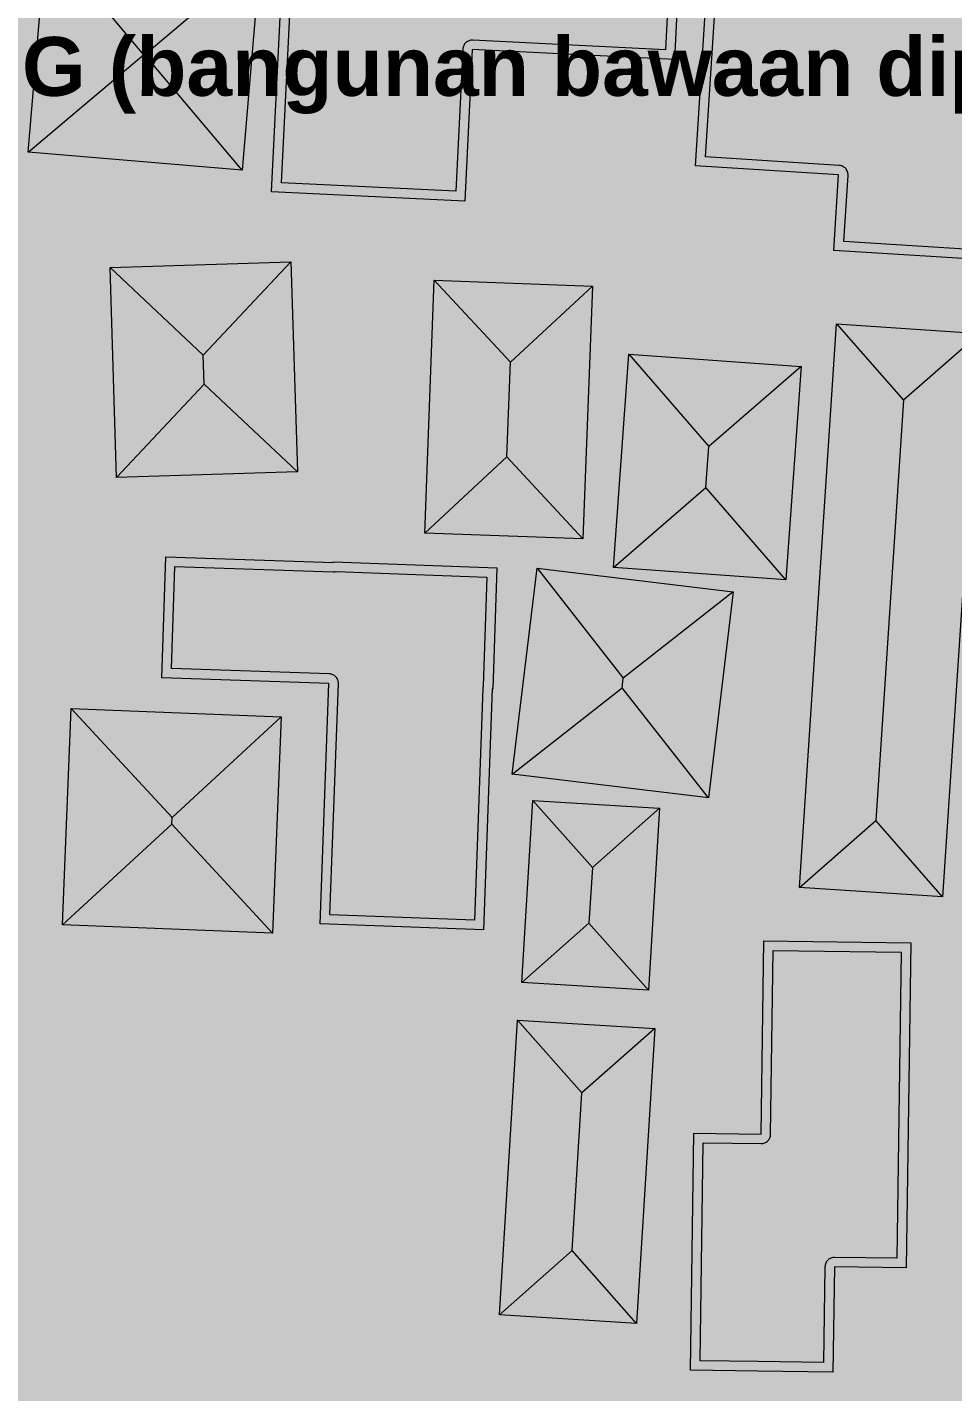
# Model space of a CAD drawing. Header units: metres. Extents: x 305909 to 307171, y 9156037 to 9156671.
# Drawn here: x 306549 to 306593, y 9156337 to 9156401.9 of the extents above; entities that cross this region are included whole.
import ezdxf
from ezdxf.enums import TextEntityAlignment as Align

# ---------------------------------------------------------------- set-up
doc = ezdxf.new("R2010")
doc.units = ezdxf.units.M
for name, color, linetype, lineweight, true_color in [('A-LABEL', 7, 'Continuous', 0, 0x000000), ('B-BANGUNAN_PERMUKIMAN', 7, 'Continuous', 13, 0xf0cd8c), ('B-BAYANGAN', 7, 'Continuous', 0, 0x76786c), ('T-LABEL_ZONA', 7, 'Continuous', 0, 0x3c3c3c), ('Z-R', 7, 'Continuous', 0, 0xfaf4e6)]:
    doc.layers.add(name, color=color, linetype=linetype, lineweight=lineweight, true_color=true_color)
doc.styles.add('ARIALB', font='arialbd.ttf')

msp = doc.modelspace()

# ---------------------------------------------------------------- hatches: boundary and pattern name
at = {"layer": 'B-BANGUNAN_PERMUKIMAN', "true_color": 0xd4845c}
h = msp.add_hatch(color=23, dxfattribs=at)
h.dxf.hatch_style = 1
h.paths.add_polyline_path([(306580.25, 9156410.635), (306579.742, 9156400.325), (306570.116, 9156400.8), (306569.761, 9156393.587), (306560.572, 9156394.041), (306561.565, 9156414.149), (306570.753, 9156413.696), (306570.625, 9156411.11), (306580.25, 9156410.635)])
h = msp.add_hatch(color=23, dxfattribs=at)
h.dxf.hatch_style = 1
h.paths.add_polyline_path([(306607.467, 9156404.15), (306606.733, 9156392.59), (306594.382, 9156393.375), (306594.22, 9156390.813), (306587.313, 9156391.252), (306587.541, 9156394.842), (306580.737, 9156395.274), (306581.689, 9156410.276), (306588.832, 9156409.822), (306588.647, 9156406.906), (306595.795, 9156406.452), (306595.696, 9156404.898), (306607.467, 9156404.15)])
at = {"layer": 'B-BANGUNAN_PERMUKIMAN', "true_color": 0xed9467}
h = msp.add_hatch(color=21, dxfattribs=at)
h.dxf.hatch_style = 1
h.paths.add_polyline_path([(306554.485, 9156400.558), (306548.997, 9156395.924), (306549.851, 9156406.045), (306554.485, 9156400.558)])
at = {"layer": 'B-BANGUNAN_PERMUKIMAN', "true_color": 0xe99165}
h = msp.add_hatch(color=33, dxfattribs=at)
h.dxf.hatch_style = 1
h.paths.add_polyline_path([(306560.031, 9156405.187), (306560.031, 9156405.186), (306554.544, 9156400.553), (306554.485, 9156400.558), (306549.851, 9156406.045), (306560.031, 9156405.187)])
at = {"layer": 'B-BANGUNAN_PERMUKIMAN', "true_color": 0xba7350}
h = msp.add_hatch(color=23, dxfattribs=at)
h.dxf.hatch_style = 1
h.paths.add_polyline_path([(306554.544, 9156400.553), (306560.031, 9156405.186), (306559.178, 9156395.065), (306559.177, 9156395.065), (306554.544, 9156400.553)])
at = {"layer": 'B-BANGUNAN_PERMUKIMAN', "true_color": 0xbe7652}
h = msp.add_hatch(color=23, dxfattribs=at)
h.dxf.hatch_style = 1
h.paths.add_polyline_path([(306554.485, 9156400.558), (306554.544, 9156400.553), (306559.177, 9156395.065), (306548.997, 9156395.924), (306554.485, 9156400.558)])
at = {"layer": 'B-BANGUNAN_PERMUKIMAN', "true_color": 0xec9366}
h = msp.add_hatch(color=33, dxfattribs=at)
h.dxf.hatch_style = 1
h.paths.add_polyline_path([(306557.325, 9156386.268), (306552.894, 9156390.435), (306561.492, 9156390.699), (306557.325, 9156386.268)])
at = {"layer": 'B-BANGUNAN_PERMUKIMAN', "true_color": 0xeb9266}
h = msp.add_hatch(color=33, dxfattribs=at)
h.dxf.hatch_style = 1
h.paths.add_polyline_path([(306557.325, 9156386.268), (306557.368, 9156384.882), (306553.201, 9156380.451), (306552.894, 9156390.435), (306557.325, 9156386.268)])
at = {"layer": 'B-BANGUNAN_PERMUKIMAN', "true_color": 0xbc7551}
h = msp.add_hatch(color=23, dxfattribs=at)
h.dxf.hatch_style = 1
h.paths.add_polyline_path([(306561.8, 9156380.715), (306557.368, 9156384.882), (306557.325, 9156386.268), (306561.492, 9156390.699), (306561.492, 9156390.699), (306561.8, 9156380.715)])
at = {"layer": 'B-BANGUNAN_PERMUKIMAN', "true_color": 0xec9366}
h = msp.add_hatch(color=33, dxfattribs=at)
h.dxf.hatch_style = 1
h.paths.add_polyline_path([(306568.306, 9156389.826), (306571.928, 9156385.926), (306571.761, 9156381.424), (306567.86, 9156377.802), (306568.306, 9156389.826)])
at = {"layer": 'B-BANGUNAN_PERMUKIMAN', "true_color": 0xeb9266}
h = msp.add_hatch(color=33, dxfattribs=at)
h.dxf.hatch_style = 1
h.paths.add_polyline_path([(306571.928, 9156385.926), (306568.306, 9156389.826), (306575.829, 9156389.548), (306571.928, 9156385.926)])
at = {"layer": 'B-BANGUNAN_PERMUKIMAN', "true_color": 0xbb7451}
h = msp.add_hatch(color=23, dxfattribs=at)
h.dxf.hatch_style = 1
h.paths.add_polyline_path([(306575.809, 9156389.025), (306575.383, 9156377.524), (306571.761, 9156381.424), (306571.928, 9156385.926), (306575.829, 9156389.548), (306575.829, 9156389.548), (306575.809, 9156389.025)])
at = {"layer": 'B-BANGUNAN_PERMUKIMAN', "true_color": 0xed9367}
h = msp.add_hatch(color=21, dxfattribs=at)
h.dxf.hatch_style = 1
h.paths.add_polyline_path([(306590.627, 9156384.124), (306589.31, 9156364.131), (306585.682, 9156360.951), (306585.682, 9156360.951), (306587.447, 9156387.752), (306590.627, 9156384.124)])
at = {"layer": 'B-BANGUNAN_PERMUKIMAN', "true_color": 0xea9165}
h = msp.add_hatch(color=33, dxfattribs=at)
h.dxf.hatch_style = 1
h.paths.add_polyline_path([(306590.627, 9156384.124), (306587.447, 9156387.752), (306594.255, 9156387.304), (306590.627, 9156384.124)])
at = {"layer": 'B-BANGUNAN_PERMUKIMAN', "true_color": 0xba7450}
h = msp.add_hatch(color=23, dxfattribs=at)
h.dxf.hatch_style = 1
h.paths.add_polyline_path([(306592.49, 9156360.503), (306589.31, 9156364.131), (306590.627, 9156384.124), (306594.255, 9156387.304), (306592.49, 9156360.503)])
at = {"layer": 'B-BANGUNAN_PERMUKIMAN', "true_color": 0xed9367}
h = msp.add_hatch(color=21, dxfattribs=at)
h.dxf.hatch_style = 1
h.paths.add_polyline_path([(306581.369, 9156381.922), (306581.228, 9156379.972), (306576.829, 9156376.168), (306576.829, 9156376.168), (306577.566, 9156386.321), (306581.369, 9156381.922)])
at = {"layer": 'B-BANGUNAN_PERMUKIMAN', "true_color": 0xea9165}
h = msp.add_hatch(color=33, dxfattribs=at)
h.dxf.hatch_style = 1
h.paths.add_polyline_path([(306581.369, 9156381.922), (306577.566, 9156386.321), (306585.768, 9156385.725), (306581.369, 9156381.922)])
at = {"layer": 'B-BANGUNAN_PERMUKIMAN', "true_color": 0xba7450}
h = msp.add_hatch(color=23, dxfattribs=at)
h.dxf.hatch_style = 1
h.paths.add_polyline_path([(306585.484, 9156381.808), (306585.031, 9156375.573), (306585.031, 9156375.573), (306581.228, 9156379.972), (306581.369, 9156381.922), (306585.768, 9156385.725), (306585.768, 9156385.725), (306585.484, 9156381.808)])
at = {"layer": 'B-BANGUNAN_PERMUKIMAN', "true_color": 0xbb7451}
h = msp.add_hatch(color=23, dxfattribs=at)
h.dxf.hatch_style = 1
h.paths.add_polyline_path([(306557.368, 9156384.882), (306561.8, 9156380.715), (306553.201, 9156380.45), (306553.201, 9156380.451), (306557.368, 9156384.882)])
at = {"layer": 'B-BANGUNAN_PERMUKIMAN', "true_color": 0xbc7551}
h = msp.add_hatch(color=23, dxfattribs=at)
h.dxf.hatch_style = 1
h.paths.add_polyline_path([(306571.761, 9156381.424), (306575.383, 9156377.524), (306575.383, 9156377.523), (306567.86, 9156377.802), (306571.761, 9156381.424)])
at = {"layer": 'B-BANGUNAN_PERMUKIMAN', "true_color": 0xbd7652}
h = msp.add_hatch(color=23, dxfattribs=at)
h.dxf.hatch_style = 1
h.paths.add_polyline_path([(306581.228, 9156379.972), (306585.031, 9156375.573), (306576.829, 9156376.168), (306581.228, 9156379.972)])
at = {"layer": 'B-BANGUNAN_PERMUKIMAN', "true_color": 0xd4845c}
h = msp.add_hatch(color=23, dxfattribs=at)
h.dxf.hatch_style = 1
h.paths.add_polyline_path([(306555.54, 9156376.677), (306563.513, 9156376.409), (306563.514, 9156376.433), (306571.282, 9156376.147), (306571.089, 9156370.395), (306571.071, 9156370.395), (306570.65, 9156358.929), (306562.882, 9156359.214), (306563.302, 9156370.656), (306555.346, 9156370.924), (306555.54, 9156376.677)])
at = {"layer": 'B-BANGUNAN_PERMUKIMAN', "true_color": 0xee9467}
h = msp.add_hatch(color=21, dxfattribs=at)
h.dxf.hatch_style = 1
h.paths.add_polyline_path([(306573.201, 9156376.134), (306577.302, 9156370.908), (306577.245, 9156370.442), (306572.02, 9156366.341), (306572.02, 9156366.341), (306573.201, 9156376.134)])
at = {"layer": 'B-BANGUNAN_PERMUKIMAN', "true_color": 0xe89165}
h = msp.add_hatch(color=33, dxfattribs=at)
h.dxf.hatch_style = 1
h.paths.add_polyline_path([(306582.527, 9156375.01), (306582.527, 9156375.009), (306577.302, 9156370.908), (306573.201, 9156376.134), (306582.527, 9156375.01)])
at = {"layer": 'B-BANGUNAN_PERMUKIMAN', "true_color": 0xb97350}
h = msp.add_hatch(color=23, dxfattribs=at)
h.dxf.hatch_style = 1
h.paths.add_polyline_path([(306577.245, 9156370.442), (306577.302, 9156370.908), (306582.527, 9156375.009), (306581.346, 9156365.216), (306577.245, 9156370.442)])
at = {"layer": 'B-BANGUNAN_PERMUKIMAN', "true_color": 0xbf7652}
h = msp.add_hatch(color=23, dxfattribs=at)
h.dxf.hatch_style = 1
h.paths.add_polyline_path([(306577.245, 9156370.442), (306581.346, 9156365.216), (306572.02, 9156366.341), (306577.245, 9156370.442)])
at = {"layer": 'B-BANGUNAN_PERMUKIMAN', "true_color": 0xec9366}
h = msp.add_hatch(color=33, dxfattribs=at)
h.dxf.hatch_style = 1
h.paths.add_polyline_path([(306555.837, 9156364.274), (306555.825, 9156363.962), (306550.632, 9156359.167), (306551.042, 9156369.467), (306551.042, 9156369.467), (306555.837, 9156364.274)])
at = {"layer": 'B-BANGUNAN_PERMUKIMAN', "true_color": 0xeb9265}
h = msp.add_hatch(color=33, dxfattribs=at)
h.dxf.hatch_style = 1
h.paths.add_polyline_path([(306555.837, 9156364.274), (306551.042, 9156369.467), (306561.029, 9156369.07), (306555.837, 9156364.274)])
at = {"layer": 'B-BANGUNAN_PERMUKIMAN', "true_color": 0xbb7451}
h = msp.add_hatch(color=23, dxfattribs=at)
h.dxf.hatch_style = 1
h.paths.add_polyline_path([(306560.62, 9156358.77), (306555.825, 9156363.962), (306555.837, 9156364.274), (306561.029, 9156369.07), (306561.03, 9156369.07), (306560.62, 9156358.77)])
at = {"layer": 'B-BANGUNAN_PERMUKIMAN', "true_color": 0xed9367}
h = msp.add_hatch(color=21, dxfattribs=at)
h.dxf.hatch_style = 1
h.paths.add_polyline_path([(306575.831, 9156361.891), (306575.669, 9156359.251), (306572.473, 9156356.423), (306572.473, 9156356.423), (306573.002, 9156365.088), (306575.831, 9156361.891)])
at = {"layer": 'B-BANGUNAN_PERMUKIMAN', "true_color": 0xea9165}
h = msp.add_hatch(color=33, dxfattribs=at)
h.dxf.hatch_style = 1
h.paths.add_polyline_path([(306575.831, 9156361.891), (306573.002, 9156365.088), (306573.002, 9156365.088), (306579.027, 9156364.72), (306575.831, 9156361.891)])
at = {"layer": 'B-BANGUNAN_PERMUKIMAN', "true_color": 0xba7450}
h = msp.add_hatch(color=23, dxfattribs=at)
h.dxf.hatch_style = 1
h.paths.add_polyline_path([(306578.498, 9156356.055), (306575.669, 9156359.251), (306575.831, 9156361.891), (306579.027, 9156364.72), (306578.498, 9156356.055)])
at = {"layer": 'B-BANGUNAN_PERMUKIMAN', "true_color": 0xbd7652}
h = msp.add_hatch(color=23, dxfattribs=at)
h.dxf.hatch_style = 1
h.paths.add_polyline_path([(306589.31, 9156364.131), (306592.49, 9156360.503), (306585.682, 9156360.951), (306589.31, 9156364.131)])
at = {"layer": 'B-BANGUNAN_PERMUKIMAN', "true_color": 0xbc7552}
h = msp.add_hatch(color=23, dxfattribs=at)
h.dxf.hatch_style = 1
h.paths.add_polyline_path([(306555.825, 9156363.962), (306560.62, 9156358.77), (306550.632, 9156359.167), (306555.825, 9156363.962)])
at = {"layer": 'B-BANGUNAN_PERMUKIMAN', "true_color": 0xbd7652}
h = msp.add_hatch(color=23, dxfattribs=at)
h.dxf.hatch_style = 1
h.paths.add_polyline_path([(306575.669, 9156359.251), (306578.498, 9156356.055), (306572.473, 9156356.423), (306575.669, 9156359.251)])
at = {"layer": 'B-BANGUNAN_PERMUKIMAN', "true_color": 0xd4845c}
h = msp.add_hatch(color=23, dxfattribs=at)
h.dxf.hatch_style = 1
h.paths.add_polyline_path([(306590.974, 9156358.306), (306590.762, 9156342.854), (306587.343, 9156342.901), (306587.274, 9156337.893), (306583.704, 9156337.942), (306580.496, 9156337.986), (306580.651, 9156349.255), (306583.859, 9156349.211), (306583.984, 9156358.401), (306590.974, 9156358.306)])
at = {"layer": 'B-BANGUNAN_PERMUKIMAN', "true_color": 0xed9367}
h = msp.add_hatch(color=21, dxfattribs=at)
h.dxf.hatch_style = 1
h.paths.add_polyline_path([(306572.275, 9156354.637), (306575.334, 9156351.178), (306574.874, 9156343.673), (306571.415, 9156340.614), (306572.275, 9156354.637)])
at = {"layer": 'B-BANGUNAN_PERMUKIMAN', "true_color": 0xea9165}
h = msp.add_hatch(color=33, dxfattribs=at)
h.dxf.hatch_style = 1
h.paths.add_polyline_path([(306575.334, 9156351.178), (306572.275, 9156354.637), (306578.793, 9156354.237), (306575.334, 9156351.178)])
at = {"layer": 'B-BANGUNAN_PERMUKIMAN', "true_color": 0xba7450}
h = msp.add_hatch(color=23, dxfattribs=at)
h.dxf.hatch_style = 1
h.paths.add_polyline_path([(306577.933, 9156340.214), (306574.874, 9156343.673), (306575.334, 9156351.178), (306578.793, 9156354.237), (306578.793, 9156354.237), (306577.933, 9156340.214)])
at = {"layer": 'B-BANGUNAN_PERMUKIMAN', "true_color": 0xbd7652}
h = msp.add_hatch(color=23, dxfattribs=at)
h.dxf.hatch_style = 1
h.paths.add_polyline_path([(306574.874, 9156343.673), (306577.933, 9156340.214), (306571.415, 9156340.614), (306574.874, 9156343.673)])
at = {"layer": 'B-BAYANGAN', "true_color": 0x76786c}
h = msp.add_hatch(color=8, dxfattribs=at)
h.dxf.hatch_style = 1
h.paths.add_polyline_path([(306581, 9156409.885), (306580.492, 9156399.575), (306570.866, 9156400.05), (306570.511, 9156392.837), (306561.322, 9156393.291), (306562.315, 9156413.399), (306571.503, 9156412.946), (306571.375, 9156410.36), (306581, 9156409.885)])
h = msp.add_hatch(color=8, dxfattribs=at)
h.dxf.hatch_style = 1
h.paths.add_polyline_path([(306608.217, 9156403.4), (306607.483, 9156391.84), (306595.132, 9156392.625), (306594.97, 9156390.063), (306588.063, 9156390.502), (306588.291, 9156394.092), (306581.487, 9156394.524), (306582.439, 9156409.526), (306589.582, 9156409.072), (306589.397, 9156406.156), (306596.545, 9156405.702), (306596.446, 9156404.148), (306608.217, 9156403.4)])
h = msp.add_hatch(color=8, dxfattribs=at)
h.dxf.hatch_style = 1
h.paths.add_polyline_path([(306560.781, 9156404.437), (306559.928, 9156394.315), (306549.747, 9156395.174), (306550.601, 9156405.295), (306560.781, 9156404.437)])
h = msp.add_hatch(color=8, dxfattribs=at)
h.dxf.hatch_style = 1
h.paths.add_polyline_path([(306562.55, 9156379.965), (306553.951, 9156379.7), (306553.644, 9156389.685), (306562.243, 9156389.949), (306562.55, 9156379.965)])
h = msp.add_hatch(color=8, dxfattribs=at)
h.dxf.hatch_style = 1
h.paths.add_polyline_path([(306576.579, 9156388.798), (306576.133, 9156376.773), (306568.61, 9156377.052), (306569.056, 9156389.076), (306576.579, 9156388.798)])
h = msp.add_hatch(color=8, dxfattribs=at)
h.dxf.hatch_style = 1
h.paths.add_polyline_path([(306595.005, 9156386.554), (306593.24, 9156359.753), (306586.432, 9156360.201), (306588.197, 9156387.002), (306595.005, 9156386.554)])
h = msp.add_hatch(color=8, dxfattribs=at)
h.dxf.hatch_style = 1
h.paths.add_polyline_path([(306586.518, 9156384.975), (306585.781, 9156374.823), (306577.579, 9156375.418), (306578.316, 9156385.571), (306586.518, 9156384.975)])
h = msp.add_hatch(color=8, dxfattribs=at)
h.dxf.hatch_style = 1
h.paths.add_polyline_path([(306556.29, 9156375.927), (306564.263, 9156375.659), (306564.264, 9156375.683), (306572.032, 9156375.397), (306571.839, 9156369.645), (306571.821, 9156369.645), (306571.4, 9156358.179), (306563.632, 9156358.464), (306564.052, 9156369.906), (306556.096, 9156370.174), (306556.29, 9156375.927)])
h = msp.add_hatch(color=8, dxfattribs=at)
h.dxf.hatch_style = 1
h.paths.add_polyline_path([(306583.277, 9156374.26), (306582.096, 9156364.466), (306572.77, 9156365.591), (306573.951, 9156375.384), (306583.277, 9156374.26)])
h = msp.add_hatch(color=8, dxfattribs=at)
h.dxf.hatch_style = 1
h.paths.add_polyline_path([(306561.78, 9156368.32), (306561.37, 9156358.02), (306551.382, 9156358.417), (306551.792, 9156368.717), (306561.78, 9156368.32)])
h = msp.add_hatch(color=8, dxfattribs=at)
h.dxf.hatch_style = 1
h.paths.add_polyline_path([(306579.777, 9156363.97), (306579.248, 9156355.305), (306573.223, 9156355.673), (306573.752, 9156364.338), (306579.777, 9156363.97)])
h = msp.add_hatch(color=8, dxfattribs=at)
h.dxf.hatch_style = 1
h.paths.add_polyline_path([(306591.724, 9156357.556), (306591.512, 9156342.104), (306588.093, 9156342.151), (306588.024, 9156337.143), (306584.454, 9156337.192), (306581.246, 9156337.236), (306581.401, 9156348.505), (306584.609, 9156348.461), (306584.734, 9156357.651), (306591.724, 9156357.556)])
h = msp.add_hatch(color=8, dxfattribs=at)
h.dxf.hatch_style = 1
h.paths.add_polyline_path([(306579.543, 9156353.487), (306578.683, 9156339.464), (306572.165, 9156339.864), (306573.025, 9156353.887), (306579.543, 9156353.487)])
at = {"layer": 'Z-R', "true_color": 0xf4f2ec}
h = msp.add_hatch(color=7, dxfattribs=at)
h.dxf.hatch_style = 1
h.paths.add_polyline_path([(306624.289, 9156242.595), (306556.388, 9156238.052), (306554.003, 9156281.952), (306509.625, 9156279.089), (306499.604, 9156305.811), (306466.679, 9156301.994), (306472.882, 9156235.666), (306497.912, 9156229.062), (306526.804, 9156228.986), (306531.575, 9156219.919), (306532.491, 9156127.582), (306486.314, 9156132.333), (306393.989, 9156155.199), (306332.726, 9156171.593), (306288.72, 9156190.576), (306259.621, 9156211.151), (306259.621, 9156409.341), (306281.946, 9156409.003), (306338.236, 9156402.748), (306341.903, 9156461.433), (306341.903, 9156461.433), (306341.904, 9156461.433), (306369.777, 9156457.841), (306369.778, 9156457.841), (306369.779, 9156457.84), (306369.78, 9156457.84), (306369.78, 9156457.84), (306369.781, 9156457.839), (306369.782, 9156457.838), (306369.783, 9156457.838), (306369.783, 9156457.837), (306369.784, 9156457.836), (306369.784, 9156457.835), (306369.785, 9156457.834), (306369.785, 9156457.833), (306369.785, 9156457.832), (306369.785, 9156457.831), (306369.785, 9156457.83), (306369.785, 9156457.829), (306360, 9156400.45), (306360, 9156400.449), (306360, 9156400.449), (306360, 9156380), (306360, 9156380), (306360, 9156380), (306440, 9156380), (306440, 9156380), (306440, 9156380), (306440, 9156532.835), (306440, 9156532.835), (306440, 9156532.835), (306424.61, 9156536.081), (306424.61, 9156536.081), (306385.74, 9156542.791), (306385.74, 9156542.791), (306305.003, 9156549.608), (306305.003, 9156549.608), (306259.621, 9156554.648), (306259.621, 9156558.541), (306291.75, 9156555.548), (306369.455, 9156545.532), (306504.834, 9156523.084), (306572.178, 9156510.306), (306677.166, 9156490.276), (306764.133, 9156475.064), (306735.941, 9156145.416), (306694.109, 9156139.201), (306694.292, 9156206.558), (306623.212, 9156213.87), (306624.289, 9156242.595)])

# ---------------------------------------------------------------- linework, layer by layer
at = {"layer": 'B-BANGUNAN_PERMUKIMAN', "color": 27, "lineweight": 9, "true_color": 0x744832}
for p, q in [((306549.851, 9156406.045), (306554.485, 9156400.558)), ((306560.031, 9156405.186), (306554.544, 9156400.553)), ((306548.997, 9156395.924), (306554.485, 9156400.558)), ((306554.485, 9156400.558), (306554.544, 9156400.553)), ((306559.177, 9156395.065), (306554.544, 9156400.553)), ((306552.894, 9156390.435), (306557.325, 9156386.268)), ((306561.492, 9156390.699), (306557.325, 9156386.268)), ((306568.306, 9156389.826), (306571.928, 9156385.926)), ((306575.829, 9156389.548), (306571.928, 9156385.926)), ((306587.447, 9156387.752), (306590.627, 9156384.124)), ((306594.255, 9156387.304), (306590.627, 9156384.124)), ((306557.368, 9156384.882), (306557.325, 9156386.268)), ((306577.566, 9156386.321), (306581.369, 9156381.922)), ((306571.761, 9156381.424), (306571.928, 9156385.926)), ((306585.768, 9156385.725), (306581.369, 9156381.922)), ((306553.201, 9156380.451), (306557.368, 9156384.882)), ((306561.8, 9156380.715), (306557.368, 9156384.882)), ((306590.627, 9156384.124), (306589.31, 9156364.131)), ((306581.228, 9156379.972), (306581.369, 9156381.922)), ((306567.86, 9156377.802), (306571.761, 9156381.424)), ((306575.383, 9156377.524), (306571.761, 9156381.424)), ((306576.829, 9156376.168), (306581.228, 9156379.972)), ((306585.031, 9156375.573), (306581.228, 9156379.972)), ((306573.201, 9156376.134), (306577.302, 9156370.908)), ((306582.527, 9156375.009), (306577.302, 9156370.908)), ((306577.245, 9156370.442), (306577.302, 9156370.908)), ((306572.02, 9156366.341), (306577.245, 9156370.442)), ((306581.346, 9156365.216), (306577.245, 9156370.442)), ((306551.042, 9156369.467), (306555.837, 9156364.274)), ((306561.029, 9156369.07), (306555.837, 9156364.274)), ((306573.002, 9156365.088), (306575.831, 9156361.891)), ((306555.825, 9156363.962), (306555.837, 9156364.274)), ((306579.027, 9156364.72), (306575.831, 9156361.891)), ((306585.682, 9156360.951), (306589.31, 9156364.131)), ((306592.49, 9156360.503), (306589.31, 9156364.131)), ((306550.632, 9156359.167), (306555.825, 9156363.962)), ((306560.62, 9156358.77), (306555.825, 9156363.962)), ((306575.831, 9156361.891), (306575.669, 9156359.251)), ((306572.473, 9156356.423), (306575.669, 9156359.251)), ((306578.498, 9156356.055), (306575.669, 9156359.251)), ((306572.275, 9156354.637), (306575.334, 9156351.178)), ((306578.793, 9156354.237), (306575.334, 9156351.178)), ((306574.874, 9156343.673), (306575.334, 9156351.178)), ((306571.415, 9156340.614), (306574.874, 9156343.673)), ((306577.933, 9156340.214), (306574.874, 9156343.673))]:
    msp.add_line(p, q, dxfattribs=at)
at = {"layer": 'B-BANGUNAN_PERMUKIMAN', "color": 27, "lineweight": 13, "true_color": 0x744832}
for points in [[(306580.25, 9156410.635), (306579.742, 9156400.325), (306570.116, 9156400.8), (306569.761, 9156393.587), (306560.572, 9156394.041), (306561.565, 9156414.149), (306570.753, 9156413.696), (306570.625, 9156411.11), (306580.25, 9156410.635)], [(306607.467, 9156404.15), (306606.733, 9156392.59), (306594.382, 9156393.375), (306594.22, 9156390.813), (306587.313, 9156391.252), (306587.541, 9156394.842), (306580.737, 9156395.274), (306581.689, 9156410.276), (306588.832, 9156409.822), (306588.647, 9156406.906), (306595.795, 9156406.452), (306595.696, 9156404.898), (306607.467, 9156404.15)], [(306560.031, 9156405.187), (306559.178, 9156395.065), (306548.997, 9156395.924), (306549.851, 9156406.045), (306560.031, 9156405.187)], [(306561.8, 9156380.715), (306553.201, 9156380.45), (306552.894, 9156390.435), (306561.493, 9156390.699), (306561.8, 9156380.715)], [(306575.829, 9156389.548), (306575.383, 9156377.523), (306567.86, 9156377.802), (306568.306, 9156389.826), (306575.829, 9156389.548)], [(306594.255, 9156387.304), (306592.49, 9156360.503), (306585.682, 9156360.951), (306587.447, 9156387.752), (306594.255, 9156387.304)], [(306585.768, 9156385.725), (306585.031, 9156375.573), (306576.829, 9156376.168), (306577.566, 9156386.321), (306585.768, 9156385.725)], [(306555.54, 9156376.677), (306563.513, 9156376.409), (306563.514, 9156376.433), (306571.282, 9156376.147), (306571.089, 9156370.395), (306571.071, 9156370.395), (306570.65, 9156358.929), (306562.882, 9156359.214), (306563.302, 9156370.656), (306555.346, 9156370.924), (306555.54, 9156376.677)], [(306582.527, 9156375.01), (306581.346, 9156365.216), (306572.02, 9156366.341), (306573.201, 9156376.134), (306582.527, 9156375.01)], [(306561.03, 9156369.07), (306560.62, 9156358.77), (306550.632, 9156359.167), (306551.042, 9156369.467), (306561.03, 9156369.07)], [(306579.027, 9156364.72), (306578.498, 9156356.055), (306572.473, 9156356.423), (306573.002, 9156365.088), (306579.027, 9156364.72)], [(306590.974, 9156358.306), (306590.762, 9156342.854), (306587.343, 9156342.901), (306587.274, 9156337.893), (306583.704, 9156337.942), (306580.496, 9156337.986), (306580.651, 9156349.255), (306583.859, 9156349.211), (306583.984, 9156358.401), (306590.974, 9156358.306)], [(306578.793, 9156354.237), (306577.933, 9156340.214), (306571.415, 9156340.614), (306572.275, 9156354.637), (306578.793, 9156354.237)]]:
    msp.add_lwpolyline(points, close=True, dxfattribs=at)
at = {"layer": 'B-BANGUNAN_PERMUKIMAN', "color": 21, "lineweight": 9, "true_color": 0xfa9b6c}
for points in [[(306579.779, 9156410.208), (306579.315, 9156400.796), (306570.139, 9156401.249), (306570.095, 9156401.249), (306570.051, 9156401.245), (306570.007, 9156401.236), (306569.965, 9156401.224), (306569.924, 9156401.207), (306569.885, 9156401.186), (306569.849, 9156401.161), (306569.814, 9156401.133), (306569.783, 9156401.102), (306569.755, 9156401.068), (306569.731, 9156401.031), (306569.71, 9156400.992), (306569.693, 9156400.951), (306569.68, 9156400.909), (306569.671, 9156400.866), (306569.667, 9156400.822), (306569.333, 9156394.059), (306561.044, 9156394.468), (306561.992, 9156413.678)], [(306593.799, 9156391.291), (306587.79, 9156391.672), (306587.99, 9156394.814), (306587.991, 9156394.858), (306587.987, 9156394.902), (306587.979, 9156394.945), (306587.967, 9156394.988), (306587.95, 9156395.029), (306587.93, 9156395.068), (306587.906, 9156395.105), (306587.879, 9156395.139), (306587.848, 9156395.171), (306587.814, 9156395.2), (306587.778, 9156395.225), (306587.739, 9156395.246), (306587.698, 9156395.264), (306587.656, 9156395.277), (306587.613, 9156395.286), (306587.569, 9156395.291), (306581.215, 9156395.695), (306582.11, 9156409.798)]]:
    msp.add_lwpolyline(points, dxfattribs=at)
for points in [[(306555.974, 9156376.212), (306563.498, 9156375.959), (306563.542, 9156375.959), (306563.586, 9156375.964), (306563.629, 9156375.974), (306563.642, 9156375.978), (306570.817, 9156375.714), (306570.643, 9156370.534), (306570.633, 9156370.499), (306570.625, 9156370.456), (306570.621, 9156370.412), (306570.217, 9156359.395), (306563.348, 9156359.647), (306563.752, 9156370.64), (306563.751, 9156370.684), (306563.746, 9156370.728), (306563.737, 9156370.771), (306563.724, 9156370.814), (306563.706, 9156370.854), (306563.685, 9156370.893), (306563.66, 9156370.929), (306563.631, 9156370.963), (306563.6, 9156370.994), (306563.565, 9156371.022), (306563.528, 9156371.046), (306563.488, 9156371.066), (306563.447, 9156371.082), (306563.405, 9156371.095), (306563.361, 9156371.102), (306563.317, 9156371.106), (306555.811, 9156371.358), (306555.974, 9156376.212)], [(306590.518, 9156357.862), (306590.319, 9156343.31), (306587.349, 9156343.351), (306587.305, 9156343.349), (306587.261, 9156343.343), (306587.218, 9156343.333), (306587.177, 9156343.319), (306587.136, 9156343.3), (306587.098, 9156343.278), (306587.062, 9156343.252), (306587.029, 9156343.223), (306586.999, 9156343.191), (306586.972, 9156343.156), (306586.949, 9156343.118), (306586.93, 9156343.079), (306586.914, 9156343.037), (306586.903, 9156342.995), (306586.896, 9156342.951), (306586.893, 9156342.907), (306586.831, 9156338.349), (306583.71, 9156338.392), (306580.953, 9156338.429), (306581.094, 9156348.799), (306583.852, 9156348.761), (306583.896, 9156348.763), (306583.94, 9156348.769), (306583.983, 9156348.779), (306584.025, 9156348.793), (306584.065, 9156348.812), (306584.103, 9156348.834), (306584.139, 9156348.86), (306584.172, 9156348.889), (306584.202, 9156348.921), (306584.229, 9156348.956), (306584.252, 9156348.994), (306584.272, 9156349.034), (306584.287, 9156349.075), (306584.299, 9156349.118), (306584.306, 9156349.161), (306584.308, 9156349.205), (306584.428, 9156357.945), (306590.518, 9156357.862)]]:
    msp.add_lwpolyline(points, close=True, dxfattribs=at)

# ---------------------------------------------------------------- texts
at = {"layer": 'A-LABEL', "color": 32, "true_color": 0xc85a00, "insert": (306600.288, 9156328.186), "char_height": 1.7, "attachment_point": 5, "rotation": 353.40136, "style": 'ARIALB', "bg_fill": 1, "box_fill_scale": 1.25, "bg_fill_color": 7, "bg_fill_true_color": 16777215, "bg_fill_transparency": 0}
msp.add_mtext('A4  ORANG & WISATA EDUKASI TEMPE  +-0.9 km  (klaster - koridor tengah - zebra - halaman depan - Showcase)', dxfattribs=at)
at = {"layer": 'T-LABEL_ZONA', "color": 251, "true_color": 0x6e6456, "style": 'ARIALB'}
msp.add_text('PERMUKIMAN EKSISTING (bangunan bawaan dipertahankan)', height=2.8, dxfattribs=at).set_placement((306560, 9156400), align=Align.MIDDLE_CENTER)

doc.saveas('drawing.dxf')
